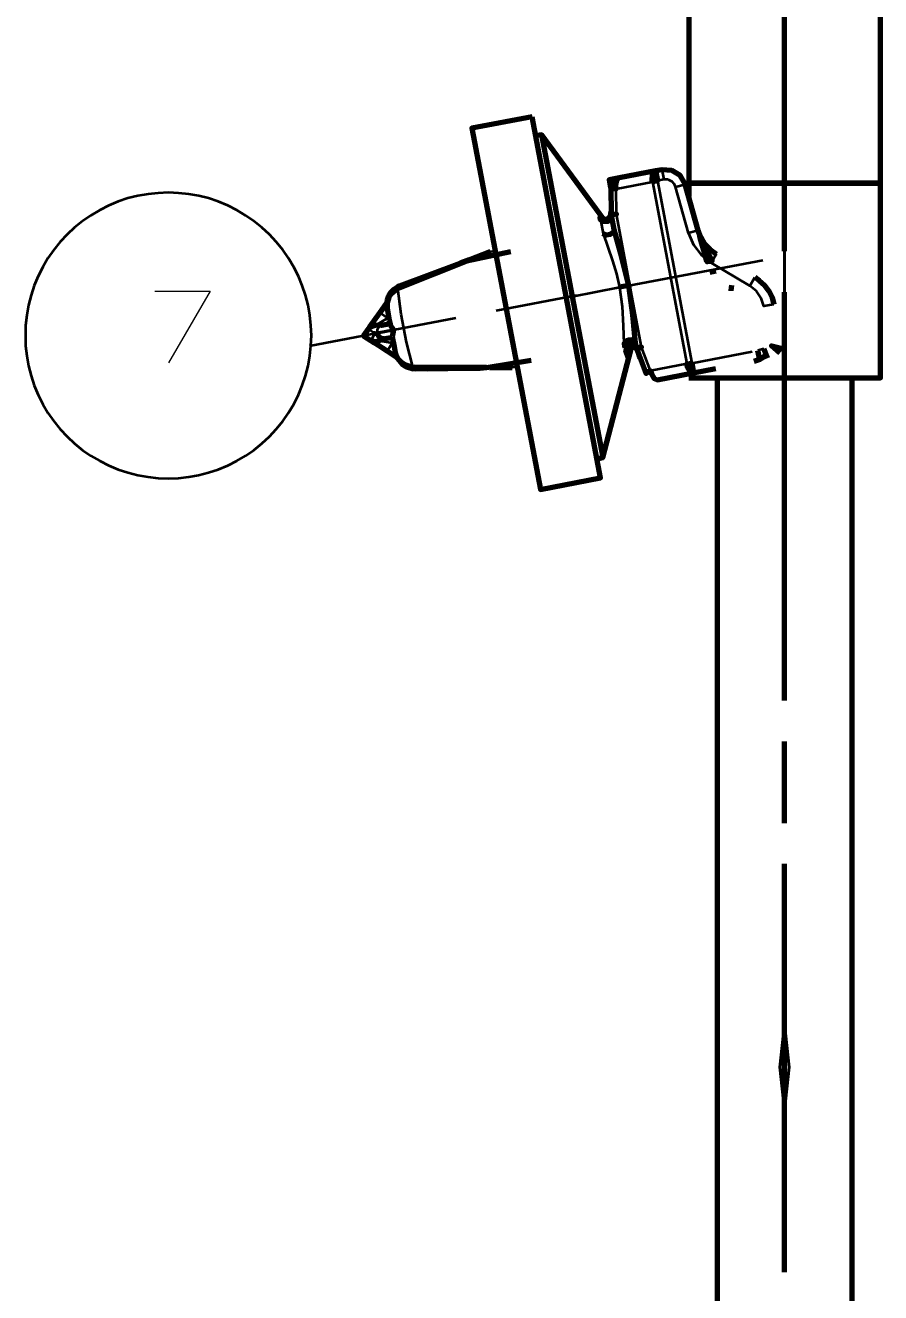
# Model space of a CAD drawing. Extents: x 0 to 174, y 0 to 33.
# Drawn here: x 30.568 to 31.392, y 5.881 to 7.103 of the extents above; entities that cross this region are included whole.
import ezdxf
from ezdxf.enums import TextEntityAlignment as Align

# ---------------------------------------------------------------- set-up
doc = ezdxf.new("R2010")
doc.units = 0
doc.layers.add('PDF2_형상', color=157, linetype='Continuous', true_color=0x405f80)
doc.layers.add('YOLO_TEXT', color=3, linetype='Continuous', true_color=0x008230)
doc.styles.add('OCR_LATIN', font='txt.shx')

msp = doc.modelspace()

# ---------------------------------------------------------------- linework, layer by layer
at = {"layer": 'PDF2_형상', "color": 3, "lineweight": 70}
for points in [[(31.2996, 6.8849), (31.2996, 6.9506), (31.2996, 7.3046)], [(31.2996, 6.4518), (31.2996, 6.8456)], [(31.2996, 6.3336), (31.2996, 6.4124)], [(31.2996, 5.9006), (31.2996, 6.2943)]]:
    msp.add_lwpolyline(points, dxfattribs=at)
at = {"layer": 'PDF2_형상', "color": 18, "lineweight": 35, "true_color": 0x260000}
for points in [[(31.2996, 7.3046), (31.2996, 6.9108)], [(31.2996, 7.0043), (31.2996, 7.0831)], [(31.2996, 7.0029), (31.2996, 7.0785), (31.2996, 6.9354)], [(31.2996, 6.965), (31.2996, 6.8226), (31.2996, 6.8715)], [(31.2996, 6.8849), (31.2996, 6.9636)], [(31.2996, 6.8174), (31.2996, 6.8961)], [(31.1375, 6.8497), (31.2786, 6.8764)], [(31.2996, 6.4518), (31.2996, 6.8456)], [(31.0989, 6.8424), (31.0215, 6.8276)], [(30.9828, 6.8204), (30.8418, 6.7936)], [(31.2996, 6.7781), (31.2996, 6.635)], [(31.2996, 6.3336), (31.2996, 6.4124)], [(31.2996, 5.9006), (31.2996, 6.2943)]]:
    msp.add_lwpolyline(points, dxfattribs=at)
at = {"layer": 'PDF2_형상', "lineweight": 70}
for points in [[(31.2071, 6.7629), (31.3921, 6.7629), (31.3921, 6.9506), (31.3921, 7.1369), (31.2071, 7.1369), (31.2071, 6.9506), (31.2071, 6.9378)], [(31.1246, 6.9161), (31.0654, 6.9972), (31.0597, 6.9961)], [(31.0654, 6.9972), (31.0949, 6.8415), (31.1243, 6.686)], [(31.2247, 6.8751), (31.2226, 6.8828), (31.2204, 6.8903), (31.2183, 6.8978), (31.2174, 6.9014), (31.2171, 6.9022), (31.2164, 6.905), (31.2037, 6.9497), (31.199, 6.9579), (31.1908, 6.9629), (31.1814, 6.9635), (31.1751, 6.9624), (31.14, 6.9557), (31.1304, 6.9539), (31.1318, 6.946)], [(31.1322, 6.946), (31.1347, 6.9454), (31.1371, 6.9453), (31.1368, 6.9489), (31.1378, 6.9536), (31.1392, 6.9553), (31.14, 6.9557), (31.1369, 6.9544), (31.1343, 6.9522), (31.1326, 6.9493), (31.1322, 6.946), (31.1325, 6.9215)], [(31.1493, 6.8518), (31.1428, 6.8794), (31.1353, 6.906), (31.1326, 6.9197), (31.1319, 6.9163), (31.1292, 6.9138), (31.1253, 6.9135), (31.1222, 6.9154), (31.1219, 6.9181), (31.1249, 6.916), (31.1285, 6.916), (31.1314, 6.9181), (31.1325, 6.9214)], [(31.1219, 6.9197), (31.1219, 6.9194), (31.1219, 6.9181)], [(31.1322, 6.9214), (31.1325, 6.9233)], [(31.1322, 6.9215), (31.1322, 6.9215)], [(31.1324, 6.9207), (31.1324, 6.9214), (31.1324, 6.9215), (31.1322, 6.9215)], [(31.1353, 6.906), (31.1351, 6.9044), (31.1344, 6.9031), (31.1315, 6.901), (31.1278, 6.9006), (31.126, 6.9011), (31.1247, 6.9021)], [(31.2338, 6.8822), (31.2278, 6.8865), (31.2228, 6.8919), (31.219, 6.8982), (31.2164, 6.905), (31.22, 6.8947), (31.2229, 6.8881), (31.2297, 6.8756), (31.2278, 6.8751), (31.2251, 6.8749), (31.2249, 6.8749), (31.2249, 6.875), (31.2247, 6.875)], [(31.016, 6.8846), (30.9957, 6.8768), (30.9868, 6.8735), (30.9286, 6.8515), (30.9286, 6.8514), (30.9285, 6.8513), (30.9283, 6.8508), (30.9283, 6.8496), (30.9929, 6.8754)], [(31.0354, 6.8844), (31.0142, 6.88), (30.9929, 6.8754), (30.9868, 6.8735)], [(31.2276, 6.8647), (31.2332, 6.8662)], [(31.271, 6.8599), (31.2751, 6.8569), (31.2801, 6.8522), (31.2843, 6.8467), (31.2874, 6.8404), (31.2892, 6.8337)], [(30.9162, 6.8357), (30.9165, 6.8297), (30.9161, 6.8339), (30.9168, 6.8382), (30.9182, 6.8421), (30.9204, 6.8456), (30.9233, 6.8485), (30.9267, 6.8506)], [(30.9286, 6.8515), (30.9267, 6.8507), (30.9265, 6.8506), (30.9267, 6.8501), (30.9269, 6.8489), (30.9211, 6.8444), (30.9183, 6.8407), (30.9164, 6.8351), (30.9165, 6.8297), (30.9178, 6.8225), (30.9186, 6.8185), (30.9193, 6.8144), (30.92, 6.8131), (30.9219, 6.8104), (30.9224, 6.8093), (30.9225, 6.8086), (30.9225, 6.8074), (30.9217, 6.8042), (30.9215, 6.8026), (30.9231, 6.7946), (30.9244, 6.7874), (30.9265, 6.7815), (30.9306, 6.7765), (30.9346, 6.7737), (30.9415, 6.7717), (30.9415, 6.7718), (30.9414, 6.7721), (30.9413, 6.7733), (30.9428, 6.7733)], [(30.9283, 6.8496), (30.9269, 6.8489)], [(31.1493, 6.7815), (31.1492, 6.7819), (31.1464, 6.7892), (31.1483, 6.7921), (31.1517, 6.7935), (31.1551, 6.7926), (31.1574, 6.7901), (31.1604, 6.7921), (31.1617, 6.7926), (31.1569, 6.7918), (31.156, 6.7964), (31.1533, 6.8237), (31.1493, 6.8518), (31.1406, 6.8503)], [(31.2479, 6.8467), (31.2479, 6.8471), (31.2487, 6.8524)], [(30.9162, 6.8353), (30.9094, 6.8257), (30.8996, 6.8118), (30.8985, 6.8103), (30.8938, 6.8035), (30.9007, 6.799)], [(30.9193, 6.815), (30.911, 6.8133), (30.9056, 6.8136), (30.9017, 6.8125), (30.8987, 6.8106), (30.8985, 6.8103)], [(30.9262, 6.7822), (30.9165, 6.7886), (30.9122, 6.7914), (30.9081, 6.7942), (30.904, 6.7968), (30.9007, 6.799), (30.901, 6.7988), (30.9044, 6.7981), (30.9085, 6.7985), (30.9133, 6.8006), (30.9217, 6.8021)], [(30.9133, 6.8006), (30.9107, 6.801), (30.9085, 6.8028), (30.9072, 6.8057)], [(31.156, 6.7964), (31.1553, 6.7979), (31.1521, 6.7996), (31.1494, 6.7994), (31.1472, 6.7986), (31.1449, 6.7961), (31.1457, 6.7917)], [(31.1569, 6.7918), (31.1562, 6.7932), (31.1551, 6.7944), (31.1515, 6.7954), (31.1479, 6.7943), (31.1456, 6.7917)], [(31.2949, 6.7867), (31.2868, 6.7939), (31.2971, 6.7911), (31.2972, 6.7911)], [(30.9413, 6.7735), (30.9374, 6.7742), (30.9337, 6.7756), (30.9303, 6.7778), (30.9275, 6.7807), (30.9256, 6.784), (30.9244, 6.7874)], [(31.1186, 6.6849), (31.1243, 6.686), (31.1518, 6.791)], [(31.1568, 6.7918), (31.1574, 6.7901), (31.166, 6.7672), (31.1661, 6.7674), (31.1662, 6.7675), (31.1685, 6.7689), (31.1703, 6.7697), (31.1713, 6.7667), (31.1739, 6.7622), (31.1769, 6.7611), (31.2119, 6.7678), (31.2333, 6.7718)], [(31.1594, 6.7836), (31.1594, 6.7837), (31.1593, 6.7846), (31.1569, 6.7911)], [(31.1604, 6.7821), (31.1594, 6.7837)], [(31.2815, 6.7858), (31.2788, 6.7826), (31.2756, 6.7806), (31.2744, 6.7804), (31.2735, 6.7801)], [(31.2757, 6.7797), (31.2756, 6.7806), (31.2739, 6.7893)], [(31.2831, 6.7819), (31.2794, 6.791)], [(31.0124, 6.7729), (30.9428, 6.7733), (30.9432, 6.7721), (30.9435, 6.7718), (30.9437, 6.7715), (30.9417, 6.7717)], [(30.9437, 6.7715), (30.975, 6.7719), (31.006, 6.7724), (31.0124, 6.7729), (31.0337, 6.7764), (31.0553, 6.7799)], [(30.9551, 6.7717), (30.9578, 6.7718)], [(31.0154, 6.7725), (31.0339, 6.7728), (31.0371, 6.7728)], [(31.2756, 6.7806), (31.27, 6.7788)], [(31.2346, 6.7629), (31.2346, 4.6932)], [(31.3646, 4.6932), (31.3646, 6.7629)]]:
    msp.add_lwpolyline(points, dxfattribs=at)
for points in [[(31.0563, 7.0146), (30.9982, 7.0036), (31.0642, 6.6554), (31.1222, 6.6664)], [(31.1722, 6.9518), (31.1719, 6.9535), (31.1724, 6.9589), (31.1735, 6.9612), (31.1742, 6.9619), (31.1751, 6.9624), (31.1753, 6.9615), (31.1769, 6.9528)], [(31.3921, 6.9506), (31.2071, 6.9506)], [(31.1324, 6.9214), (31.1325, 6.9214), (31.1326, 6.9212), (31.1337, 6.921), (31.1374, 6.9207), (31.1339, 6.92), (31.1326, 6.9197)], [(31.2101, 6.7772), (31.2119, 6.7678), (31.211, 6.7678), (31.209, 6.7689), (31.2064, 6.7728), (31.2054, 6.7764)]]:
    msp.add_lwpolyline(points, close=True, dxfattribs=at)
at = {"layer": 'PDF2_형상', "lineweight": 35}
for points in [[(31.1814, 6.9635), (31.1817, 6.9622), (31.1832, 6.954), (31.1769, 6.9528), (31.2101, 6.7772), (31.2682, 6.7882)], [(31.1944, 6.9471), (31.1937, 6.9487), (31.1928, 6.9503), (31.1914, 6.9518), (31.1901, 6.9526), (31.1883, 6.9536), (31.1868, 6.954), (31.1849, 6.9542), (31.1832, 6.954)], [(31.2164, 6.905), (31.216, 6.9049), (31.2156, 6.9047), (31.2136, 6.9042), (31.2069, 6.9024), (31.1944, 6.9471), (31.2031, 6.9494), (31.2037, 6.9497)], [(31.1222, 6.9154), (31.1247, 6.9021), (31.1337, 6.8758), (31.1375, 6.8632), (31.1406, 6.8503)], [(31.2069, 6.9024), (31.2117, 6.8911), (31.2192, 6.8814), (31.2287, 6.8739)], [(30.9957, 6.8768), (31.0213, 6.8817)], [(31.016, 6.8846), (31.0206, 6.8854)], [(31.2338, 6.8822), (31.2333, 6.8815), (31.2287, 6.8739), (31.266, 6.8515), (31.2703, 6.8587), (31.271, 6.8599)], [(30.9413, 6.7735), (30.9351, 6.7972), (30.93, 6.8244), (30.9269, 6.8489)], [(31.0892, 6.8406), (31.0949, 6.8415), (31.1406, 6.8503), (31.1431, 6.8317), (31.1439, 6.8132), (31.1447, 6.7961)], [(31.2892, 6.8337), (31.2885, 6.8336), (31.2797, 6.8319), (31.2796, 6.8319), (31.2771, 6.8397), (31.2724, 6.8464), (31.266, 6.8515)], [(30.9056, 6.8136), (30.9169, 6.8204), (30.9106, 6.825), (30.9094, 6.8257)], [(30.9179, 6.8219), (30.9169, 6.8204), (30.9182, 6.8207)], [(30.9224, 6.8093), (30.9071, 6.8064), (30.9029, 6.8069), (30.9008, 6.8083), (30.8987, 6.8106)], [(30.9225, 6.8086), (30.9072, 6.8057), (30.9035, 6.8036), (30.901, 6.7988)], [(30.9071, 6.8064), (30.9072, 6.8096), (30.9086, 6.8121), (30.911, 6.8133)], [(30.9165, 6.7886), (30.9172, 6.7896), (30.9215, 6.7962), (30.9085, 6.7985)], [(30.9231, 6.7953), (30.9215, 6.7962), (30.9228, 6.7964)], [(31.1456, 6.7917), (31.1464, 6.7892)], [(31.2794, 6.791), (31.2739, 6.7893)], [(31.0411, 6.7774), (31.0154, 6.7725)], [(31.0418, 6.7736), (31.0371, 6.7728)]]:
    msp.add_lwpolyline(points, dxfattribs=at)
at = {"layer": 'PDF2_형상', "color": 18, "lineweight": 35, "true_color": 0x260000}
msp.add_lwpolyline([(30.8435, 6.8037), (30.8431, 6.8135), (30.8421, 6.8233), (30.8403, 6.8329), (30.8379, 6.8425), (30.8347, 6.8518), (30.831, 6.861), (30.8265, 6.8697), (30.8215, 6.8782), (30.816, 6.8862), (30.8097, 6.8939), (30.8031, 6.9011), (30.7958, 6.9078), (30.7882, 6.914), (30.7801, 6.9196), (30.7717, 6.9246), (30.7629, 6.929), (30.7538, 6.9328), (30.7444, 6.936), (30.735, 6.9383), (30.7253, 6.9401), (30.7154, 6.9411), (30.7057, 6.9415), (30.6958, 6.9411), (30.6861, 6.9401), (30.6764, 6.9383), (30.6668, 6.936), (30.6575, 6.9328), (30.6485, 6.929), (30.6396, 6.9246), (30.6311, 6.9196), (30.6231, 6.914), (30.6154, 6.9078), (30.6082, 6.9011), (30.6015, 6.8939), (30.5953, 6.8862), (30.5897, 6.8782), (30.5847, 6.8697), (30.5803, 6.861), (30.5765, 6.8518), (30.5735, 6.8425), (30.571, 6.8331), (30.5693, 6.8233), (30.5682, 6.8135), (30.5679, 6.8037), (30.5682, 6.7939), (30.5693, 6.784), (30.571, 6.7744), (30.5735, 6.7649), (30.5765, 6.7556), (30.5803, 6.7465), (30.5847, 6.7376), (30.5897, 6.7292), (30.5953, 6.7211), (30.6015, 6.7135), (30.6082, 6.7063), (30.6154, 6.6996), (30.6231, 6.6933), (30.6311, 6.6878), (30.6396, 6.6828), (30.6483, 6.6783), (30.6575, 6.6746), (30.6668, 6.6715), (30.6764, 6.669), (30.686, 6.6674), (30.6958, 6.6663), (30.7057, 6.6658), (30.7154, 6.6663), (30.7253, 6.6674), (30.7349, 6.669), (30.7444, 6.6715), (30.7538, 6.6746), (30.7629, 6.6783), (30.7717, 6.6828), (30.7801, 6.6878), (30.7882, 6.6933), (30.7958, 6.6996), (30.8031, 6.7063), (30.8097, 6.7135), (30.816, 6.7211), (30.8215, 6.7292), (30.8265, 6.7376), (30.831, 6.7464), (30.8347, 6.7556), (30.8379, 6.7649), (30.8403, 6.7744), (30.8421, 6.784), (30.8431, 6.7939), (30.8435, 6.8036)], close=True, dxfattribs=at)
at = {"layer": 'PDF2_형상', "lineweight": 35}
msp.add_lwpolyline([(31.1374, 6.9207), (31.1371, 6.9453), (31.1722, 6.9518), (31.2054, 6.7764), (31.1703, 6.7697), (31.1617, 6.7926)], close=True, dxfattribs=at)
at = {"layer": 'PDF2_형상', "color": 18, "lineweight": 13, "true_color": 0x260000}
msp.add_lwpolyline([(30.6926, 6.8464), (30.746, 6.8464), (30.706, 6.7775)], dxfattribs=at)

# ---------------------------------------------------------------- texts
at = {"layer": 'YOLO_TEXT', "style": 'OCR_LATIN'}
msp.add_text('i', height=0.8755, dxfattribs=at).set_placement((31.2811, 5.2228), (31.3177, 5.2228), align=Align.FIT)

doc.saveas('drawing.dxf')
